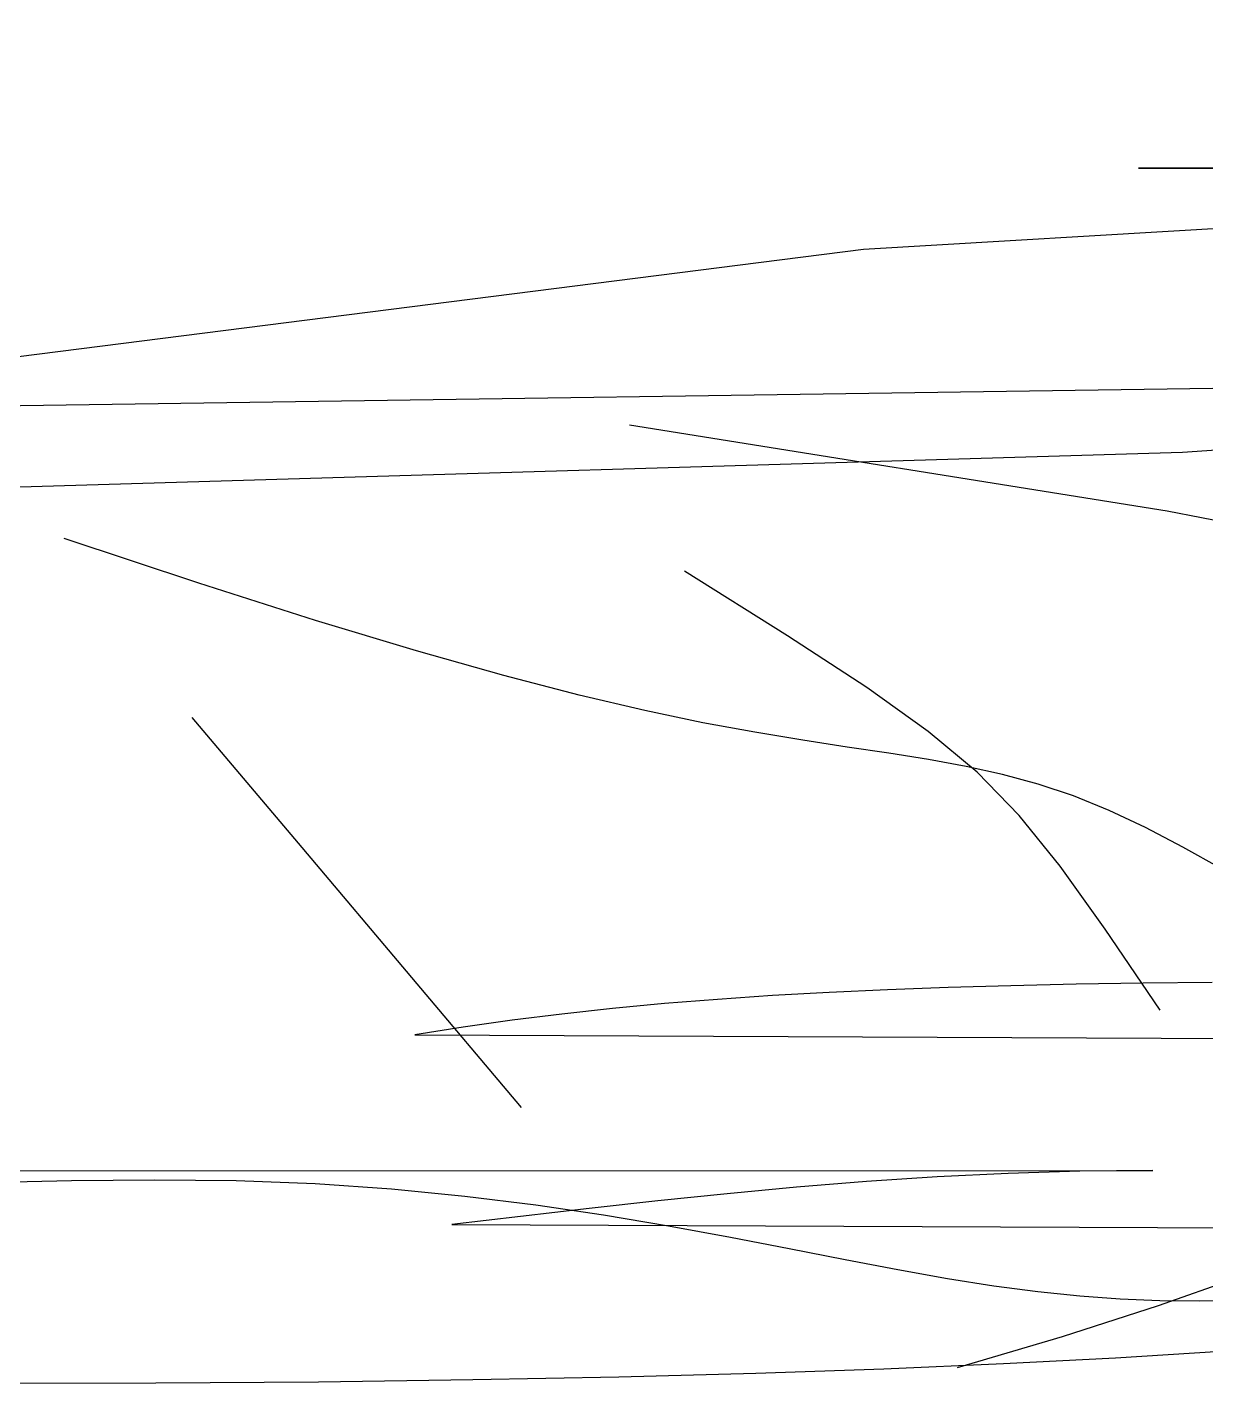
# Model space of a CAD drawing. Header units: millimetres. Extents: x 104198 to 1296755, y -81101 to 81453.
# Drawn here: x 635122.97 to 635152.28, y -26157.31 to -26123.45 of the extents above; entities that cross this region are included whole.
import ezdxf

# ---------------------------------------------------------------- set-up
doc = ezdxf.new("R2010")
doc.units = ezdxf.units.MM
doc.linetypes.add('HIDDEN2', pattern=[0.1875, 0.125, -0.0625])
doc.layers.add('0家具', color=51, linetype='Continuous')
doc.styles.add('黑体', font='simhei.ttf', dxfattribs={"width": 0.7})
doc.dimstyles.new('立面标注', dxfattribs={"dimtxt": 100, "dimasz": 35, "dimexe": 20, "dimexo": 100, "dimtad": 1, "dimdec": 0, "dimtxsty": '黑体', "dimblk": 'ARCHTICK', "dimcen": 80, "dimdle": 20, "dimclrd": 251, "dimclre": 251, "dimclrt": 256, "dimadec": 0, "dimazin": 0, "dimtfac": 1, "dimtdec": 0, "dimtix": 1, "dimtmove": 2, "dimatfit": 3, "dimldrblk": 'DOT', "dimfxl": 200, "dimfxlon": 1, "dimarcsym": 0})

# ---------------------------------------------------------------- blocks, each defined once
blk = doc.blocks.new('ghfdhrhr')
at = {"color": 250, "linetype": 'HIDDEN2', "ltscale": 600}
for p, q in [((635177.878, -32629.21), (635143.774, -32631.229)), ((635177.878, -32629.21), (635143.774, -32631.229)), ((635177.878, -32629.21), (635143.774, -32631.229)), ((635177.878, -32629.21), (635143.774, -32631.229)), ((635177.878, -32629.21), (635143.774, -32631.229)), ((635177.878, -32629.21), (635143.774, -32631.229)), ((635177.878, -32629.21), (635143.774, -32631.229)), ((635177.878, -32629.21), (635143.774, -32631.229)), ((635177.878, -32629.21), (635143.774, -32631.229)), ((635177.878, -32629.21), (635143.774, -32631.229)), ((635177.878, -32629.21), (635143.774, -32631.229)), ((635177.878, -32629.21), (635143.774, -32631.229)), ((635171.075, -32629.21), (635150.613, -32629.21)), ((635150.613, -32629.21), (635177.878, -32629.21)), ((635171.075, -32629.21), (635150.613, -32629.21)), ((635150.613, -32629.21), (635177.878, -32629.21)), ((635171.075, -32629.21), (635150.613, -32629.21)), ((635150.613, -32629.21), (635177.878, -32629.21)), ((635171.075, -32629.21), (635150.613, -32629.21)), ((635150.613, -32629.21), (635177.878, -32629.21)), ((635171.075, -32629.21), (635150.613, -32629.21)), ((635150.613, -32629.21), (635177.878, -32629.21)), ((635171.075, -32629.21), (635150.613, -32629.21)), ((635150.613, -32629.21), (635177.878, -32629.21)), ((635171.075, -32629.21), (635150.613, -32629.21)), ((635150.613, -32629.21), (635177.878, -32629.21)), ((635171.075, -32629.21), (635150.613, -32629.21)), ((635150.613, -32629.21), (635177.878, -32629.21)), ((635171.075, -32629.21), (635150.613, -32629.21)), ((635150.613, -32629.21), (635177.878, -32629.21)), ((635171.075, -32629.21), (635150.613, -32629.21)), ((635150.613, -32629.21), (635177.878, -32629.21)), ((635171.075, -32629.21), (635150.613, -32629.21)), ((635150.613, -32629.21), (635177.878, -32629.21)), ((635171.075, -32629.21), (635150.613, -32629.21)), ((635150.613, -32629.21), (635177.878, -32629.21)), ((635143.774, -32631.229), (635111.945, -32635.268)), ((635143.774, -32631.229), (635111.945, -32635.268)), ((635143.774, -32631.229), (635111.945, -32635.268)), ((635143.774, -32631.229), (635111.945, -32635.268)), ((635143.774, -32631.229), (635111.945, -32635.268)), ((635143.774, -32631.229), (635111.945, -32635.268)), ((635143.774, -32631.229), (635111.945, -32635.268)), ((635143.774, -32631.229), (635111.945, -32635.268)), ((635143.774, -32631.229), (635111.945, -32635.268)), ((635143.774, -32631.229), (635111.945, -32635.268)), ((635143.774, -32631.229), (635111.945, -32635.268)), ((635143.774, -32631.229), (635111.945, -32635.268)), ((635111.945, -32635.268), (635181.259, -32634.259)), ((635111.945, -32635.268), (635181.259, -32634.259)), ((635111.945, -32635.268), (635181.259, -32634.259)), ((635111.945, -32635.268), (635181.259, -32634.259)), ((635111.945, -32635.268), (635181.259, -32634.259)), ((635111.945, -32635.268), (635181.259, -32634.259)), ((635111.945, -32635.268), (635181.259, -32634.259)), ((635111.945, -32635.268), (635181.259, -32634.259)), ((635111.945, -32635.268), (635181.259, -32634.259)), ((635111.945, -32635.268), (635181.259, -32634.259)), ((635111.945, -32635.268), (635181.259, -32634.259)), ((635111.945, -32635.268), (635181.259, -32634.259)), ((635181.259, -32634.259), (635151.703, -32636.278)), ((635181.259, -32634.259), (635151.703, -32636.278)), ((635181.259, -32634.259), (635151.703, -32636.278)), ((635181.259, -32634.259), (635151.703, -32636.278)), ((635181.259, -32634.259), (635151.703, -32636.278)), ((635181.259, -32634.259), (635151.703, -32636.278)), ((635181.259, -32634.259), (635151.703, -32636.278)), ((635181.259, -32634.259), (635151.703, -32636.278)), ((635181.259, -32634.259), (635151.703, -32636.278)), ((635181.259, -32634.259), (635151.703, -32636.278)), ((635181.259, -32634.259), (635151.703, -32636.278)), ((635181.259, -32634.259), (635151.703, -32636.278)), ((635151.703, -32636.278), (635049.393, -32639.307)), ((635151.703, -32636.278), (635049.393, -32639.307)), ((635151.703, -32636.278), (635049.393, -32639.307)), ((635151.703, -32636.278), (635049.393, -32639.307)), ((635151.703, -32636.278), (635049.393, -32639.307)), ((635151.703, -32636.278), (635049.393, -32639.307)), ((635151.703, -32636.278), (635049.393, -32639.307)), ((635151.703, -32636.278), (635049.393, -32639.307)), ((635151.703, -32636.278), (635049.393, -32639.307)), ((635151.703, -32636.278), (635049.393, -32639.307)), ((635151.703, -32636.278), (635049.393, -32639.307)), ((635151.703, -32636.278), (635049.393, -32639.307)), ((635129.808, -32646.092), (635127.079, -32642.859)), ((635129.808, -32646.092), (635127.079, -32642.859)), ((635129.808, -32646.092), (635127.079, -32642.859)), ((635129.808, -32646.092), (635127.079, -32642.859)), ((635129.808, -32646.092), (635127.079, -32642.859)), ((635129.808, -32646.092), (635127.079, -32642.859)), ((635129.808, -32646.092), (635127.079, -32642.859)), ((635129.808, -32646.092), (635127.079, -32642.859)), ((635129.808, -32646.092), (635127.079, -32642.859)), ((635129.808, -32646.092), (635127.079, -32642.859)), ((635129.808, -32646.092), (635127.079, -32642.859)), ((635129.808, -32646.092), (635127.079, -32642.859)), ((635135.268, -32652.558), (635129.808, -32646.092)), ((635135.268, -32652.558), (635129.808, -32646.092)), ((635135.268, -32652.558), (635129.808, -32646.092)), ((635135.268, -32652.558), (635129.808, -32646.092)), ((635135.268, -32652.558), (635129.808, -32646.092)), ((635135.268, -32652.558), (635129.808, -32646.092)), ((635135.268, -32652.558), (635129.808, -32646.092)), ((635135.268, -32652.558), (635129.808, -32646.092)), ((635135.268, -32652.558), (635129.808, -32646.092)), ((635135.268, -32652.558), (635129.808, -32646.092)), ((635135.268, -32652.558), (635129.808, -32646.092)), ((635135.268, -32652.558), (635129.808, -32646.092)), ((635149.057, -32649.492), (635147.439, -32649.528)), ((635149.057, -32649.492), (635147.439, -32649.528)), ((635149.057, -32649.492), (635147.439, -32649.528)), ((635149.057, -32649.492), (635147.439, -32649.528)), ((635149.057, -32649.492), (635147.439, -32649.528)), ((635149.057, -32649.492), (635147.439, -32649.528)), ((635149.057, -32649.492), (635147.439, -32649.528)), ((635149.057, -32649.492), (635147.439, -32649.528)), ((635149.057, -32649.492), (635147.439, -32649.528)), ((635149.057, -32649.492), (635147.439, -32649.528)), ((635149.057, -32649.492), (635147.439, -32649.528)), ((635149.057, -32649.492), (635147.439, -32649.528)), ((635150.726, -32649.467), (635149.057, -32649.492)), ((635150.726, -32649.467), (635149.057, -32649.492)), ((635150.726, -32649.467), (635149.057, -32649.492)), ((635150.726, -32649.467), (635149.057, -32649.492)), ((635150.726, -32649.467), (635149.057, -32649.492)), ((635150.726, -32649.467), (635149.057, -32649.492)), ((635150.726, -32649.467), (635149.057, -32649.492)), ((635150.726, -32649.467), (635149.057, -32649.492)), ((635150.726, -32649.467), (635149.057, -32649.492)), ((635150.726, -32649.467), (635149.057, -32649.492)), ((635150.726, -32649.467), (635149.057, -32649.492)), ((635150.726, -32649.467), (635149.057, -32649.492)), ((635152.446, -32649.452), (635150.726, -32649.467)), ((635152.446, -32649.452), (635150.726, -32649.467)), ((635152.446, -32649.452), (635150.726, -32649.467)), ((635152.446, -32649.452), (635150.726, -32649.467)), ((635152.446, -32649.452), (635150.726, -32649.467)), ((635152.446, -32649.452), (635150.726, -32649.467)), ((635152.446, -32649.452), (635150.726, -32649.467)), ((635152.446, -32649.452), (635150.726, -32649.467)), ((635152.446, -32649.452), (635150.726, -32649.467)), ((635152.446, -32649.452), (635150.726, -32649.467)), ((635152.446, -32649.452), (635150.726, -32649.467)), ((635152.446, -32649.452), (635150.726, -32649.467)), ((635141.508, -32649.775), (635140.144, -32649.867)), ((635141.508, -32649.775), (635140.144, -32649.867)), ((635141.508, -32649.775), (635140.144, -32649.867)), ((635141.508, -32649.775), (635140.144, -32649.867)), ((635141.508, -32649.775), (635140.144, -32649.867)), ((635141.508, -32649.775), (635140.144, -32649.867)), ((635141.508, -32649.775), (635140.144, -32649.867)), ((635141.508, -32649.775), (635140.144, -32649.867)), ((635141.508, -32649.775), (635140.144, -32649.867)), ((635141.508, -32649.775), (635140.144, -32649.867)), ((635141.508, -32649.775), (635140.144, -32649.867)), ((635141.508, -32649.775), (635140.144, -32649.867)), ((635142.915, -32649.696), (635141.508, -32649.775)), ((635142.915, -32649.696), (635141.508, -32649.775)), ((635142.915, -32649.696), (635141.508, -32649.775)), ((635142.915, -32649.696), (635141.508, -32649.775)), ((635142.915, -32649.696), (635141.508, -32649.775)), ((635142.915, -32649.696), (635141.508, -32649.775)), ((635142.915, -32649.696), (635141.508, -32649.775)), ((635142.915, -32649.696), (635141.508, -32649.775)), ((635142.915, -32649.696), (635141.508, -32649.775)), ((635142.915, -32649.696), (635141.508, -32649.775)), ((635142.915, -32649.696), (635141.508, -32649.775)), ((635142.915, -32649.696), (635141.508, -32649.775)), ((635144.37, -32649.629), (635142.915, -32649.696)), ((635144.37, -32649.629), (635142.915, -32649.696)), ((635144.37, -32649.629), (635142.915, -32649.696)), ((635144.37, -32649.629), (635142.915, -32649.696)), ((635144.37, -32649.629), (635142.915, -32649.696)), ((635144.37, -32649.629), (635142.915, -32649.696)), ((635144.37, -32649.629), (635142.915, -32649.696)), ((635144.37, -32649.629), (635142.915, -32649.696)), ((635144.37, -32649.629), (635142.915, -32649.696)), ((635144.37, -32649.629), (635142.915, -32649.696)), ((635144.37, -32649.629), (635142.915, -32649.696)), ((635144.37, -32649.629), (635142.915, -32649.696)), ((635145.877, -32649.573), (635144.37, -32649.629)), ((635145.877, -32649.573), (635144.37, -32649.629)), ((635145.877, -32649.573), (635144.37, -32649.629)), ((635145.877, -32649.573), (635144.37, -32649.629)), ((635145.877, -32649.573), (635144.37, -32649.629)), ((635145.877, -32649.573), (635144.37, -32649.629)), ((635145.877, -32649.573), (635144.37, -32649.629)), ((635145.877, -32649.573), (635144.37, -32649.629)), ((635145.877, -32649.573), (635144.37, -32649.629)), ((635145.877, -32649.573), (635144.37, -32649.629)), ((635145.877, -32649.573), (635144.37, -32649.629)), ((635145.877, -32649.573), (635144.37, -32649.629)), ((635147.439, -32649.528), (635145.877, -32649.573)), ((635147.439, -32649.528), (635145.877, -32649.573)), ((635147.439, -32649.528), (635145.877, -32649.573)), ((635147.439, -32649.528), (635145.877, -32649.573)), ((635147.439, -32649.528), (635145.877, -32649.573)), ((635147.439, -32649.528), (635145.877, -32649.573)), ((635147.439, -32649.528), (635145.877, -32649.573)), ((635147.439, -32649.528), (635145.877, -32649.573)), ((635147.439, -32649.528), (635145.877, -32649.573)), ((635147.439, -32649.528), (635145.877, -32649.573)), ((635147.439, -32649.528), (635145.877, -32649.573)), ((635147.439, -32649.528), (635145.877, -32649.573)), ((635137.528, -32650.094), (635136.267, -32650.232)), ((635137.528, -32650.094), (635136.267, -32650.232)), ((635137.528, -32650.094), (635136.267, -32650.232)), ((635137.528, -32650.094), (635136.267, -32650.232)), ((635137.528, -32650.094), (635136.267, -32650.232)), ((635137.528, -32650.094), (635136.267, -32650.232)), ((635137.528, -32650.094), (635136.267, -32650.232)), ((635137.528, -32650.094), (635136.267, -32650.232)), ((635137.528, -32650.094), (635136.267, -32650.232)), ((635137.528, -32650.094), (635136.267, -32650.232)), ((635137.528, -32650.094), (635136.267, -32650.232)), ((635137.528, -32650.094), (635136.267, -32650.232)), ((635138.819, -32649.973), (635137.528, -32650.094)), ((635138.819, -32649.973), (635137.528, -32650.094)), ((635138.819, -32649.973), (635137.528, -32650.094)), ((635138.819, -32649.973), (635137.528, -32650.094)), ((635138.819, -32649.973), (635137.528, -32650.094)), ((635138.819, -32649.973), (635137.528, -32650.094)), ((635138.819, -32649.973), (635137.528, -32650.094)), ((635138.819, -32649.973), (635137.528, -32650.094)), ((635138.819, -32649.973), (635137.528, -32650.094)), ((635138.819, -32649.973), (635137.528, -32650.094)), ((635138.819, -32649.973), (635137.528, -32650.094)), ((635138.819, -32649.973), (635137.528, -32650.094)), ((635140.144, -32649.867), (635138.819, -32649.973)), ((635140.144, -32649.867), (635138.819, -32649.973)), ((635140.144, -32649.867), (635138.819, -32649.973)), ((635140.144, -32649.867), (635138.819, -32649.973)), ((635140.144, -32649.867), (635138.819, -32649.973)), ((635140.144, -32649.867), (635138.819, -32649.973)), ((635140.144, -32649.867), (635138.819, -32649.973)), ((635140.144, -32649.867), (635138.819, -32649.973)), ((635140.144, -32649.867), (635138.819, -32649.973)), ((635140.144, -32649.867), (635138.819, -32649.973)), ((635140.144, -32649.867), (635138.819, -32649.973)), ((635140.144, -32649.867), (635138.819, -32649.973)), ((635135.03, -32650.386), (635133.814, -32650.559)), ((635135.03, -32650.386), (635133.814, -32650.559)), ((635135.03, -32650.386), (635133.814, -32650.559)), ((635135.03, -32650.386), (635133.814, -32650.559)), ((635135.03, -32650.386), (635133.814, -32650.559)), ((635135.03, -32650.386), (635133.814, -32650.559)), ((635135.03, -32650.386), (635133.814, -32650.559)), ((635135.03, -32650.386), (635133.814, -32650.559)), ((635135.03, -32650.386), (635133.814, -32650.559)), ((635135.03, -32650.386), (635133.814, -32650.559)), ((635135.03, -32650.386), (635133.814, -32650.559)), ((635135.03, -32650.386), (635133.814, -32650.559)), ((635136.267, -32650.232), (635135.03, -32650.386)), ((635136.267, -32650.232), (635135.03, -32650.386)), ((635136.267, -32650.232), (635135.03, -32650.386)), ((635136.267, -32650.232), (635135.03, -32650.386)), ((635136.267, -32650.232), (635135.03, -32650.386)), ((635136.267, -32650.232), (635135.03, -32650.386)), ((635136.267, -32650.232), (635135.03, -32650.386)), ((635136.267, -32650.232), (635135.03, -32650.386)), ((635136.267, -32650.232), (635135.03, -32650.386)), ((635136.267, -32650.232), (635135.03, -32650.386)), ((635136.267, -32650.232), (635135.03, -32650.386)), ((635136.267, -32650.232), (635135.03, -32650.386)), ((635133.814, -32650.559), (635132.614, -32650.751)), ((635133.814, -32650.559), (635132.614, -32650.751)), ((635133.814, -32650.559), (635132.614, -32650.751)), ((635133.814, -32650.559), (635132.614, -32650.751)), ((635133.814, -32650.559), (635132.614, -32650.751)), ((635133.814, -32650.559), (635132.614, -32650.751)), ((635133.814, -32650.559), (635132.614, -32650.751)), ((635133.814, -32650.559), (635132.614, -32650.751)), ((635133.814, -32650.559), (635132.614, -32650.751)), ((635133.814, -32650.559), (635132.614, -32650.751)), ((635133.814, -32650.559), (635132.614, -32650.751)), ((635133.814, -32650.559), (635132.614, -32650.751)), ((635132.614, -32650.751), (635181.428, -32650.963)), ((635132.614, -32650.751), (635181.428, -32650.963)), ((635132.614, -32650.751), (635181.428, -32650.963)), ((635132.614, -32650.751), (635181.428, -32650.963)), ((635132.614, -32650.751), (635181.428, -32650.963)), ((635132.614, -32650.751), (635181.428, -32650.963)), ((635132.614, -32650.751), (635181.428, -32650.963)), ((635132.614, -32650.751), (635181.428, -32650.963)), ((635132.614, -32650.751), (635181.428, -32650.963)), ((635132.614, -32650.751), (635181.428, -32650.963)), ((635132.614, -32650.751), (635181.428, -32650.963)), ((635132.614, -32650.751), (635181.428, -32650.963)), ((635091.419, -32654.136), (635150.963, -32654.117)), ((635091.419, -32654.136), (635150.963, -32654.117)), ((635091.419, -32654.136), (635150.963, -32654.117)), ((635091.419, -32654.136), (635150.963, -32654.117)), ((635091.419, -32654.136), (635150.963, -32654.117)), ((635091.419, -32654.136), (635150.963, -32654.117)), ((635091.419, -32654.136), (635150.963, -32654.117)), ((635091.419, -32654.136), (635150.963, -32654.117)), ((635091.419, -32654.136), (635150.963, -32654.117)), ((635091.419, -32654.136), (635150.963, -32654.117)), ((635091.419, -32654.136), (635150.963, -32654.117)), ((635091.419, -32654.136), (635150.963, -32654.117)), ((635147.368, -32654.192), (635145.599, -32654.28)), ((635147.368, -32654.192), (635145.599, -32654.28)), ((635147.368, -32654.192), (635145.599, -32654.28)), ((635147.368, -32654.192), (635145.599, -32654.28)), ((635147.368, -32654.192), (635145.599, -32654.28)), ((635147.368, -32654.192), (635145.599, -32654.28)), ((635147.368, -32654.192), (635145.599, -32654.28)), ((635147.368, -32654.192), (635145.599, -32654.28)), ((635147.368, -32654.192), (635145.599, -32654.28)), ((635147.368, -32654.192), (635145.599, -32654.28)), ((635147.368, -32654.192), (635145.599, -32654.28)), ((635147.368, -32654.192), (635145.599, -32654.28)), ((635149.155, -32654.136), (635147.368, -32654.192)), ((635149.155, -32654.136), (635147.368, -32654.192)), ((635149.155, -32654.136), (635147.368, -32654.192)), ((635149.155, -32654.136), (635147.368, -32654.192)), ((635149.155, -32654.136), (635147.368, -32654.192)), ((635149.155, -32654.136), (635147.368, -32654.192)), ((635149.155, -32654.136), (635147.368, -32654.192)), ((635149.155, -32654.136), (635147.368, -32654.192)), ((635149.155, -32654.136), (635147.368, -32654.192)), ((635149.155, -32654.136), (635147.368, -32654.192)), ((635149.155, -32654.136), (635147.368, -32654.192)), ((635149.155, -32654.136), (635147.368, -32654.192)), ((635150.963, -32654.117), (635149.155, -32654.136)), ((635150.963, -32654.117), (635149.155, -32654.136)), ((635150.963, -32654.117), (635149.155, -32654.136)), ((635150.963, -32654.117), (635149.155, -32654.136)), ((635150.963, -32654.117), (635149.155, -32654.136)), ((635150.963, -32654.117), (635149.155, -32654.136)), ((635150.963, -32654.117), (635149.155, -32654.136)), ((635150.963, -32654.117), (635149.155, -32654.136)), ((635150.963, -32654.117), (635149.155, -32654.136)), ((635150.963, -32654.117), (635149.155, -32654.136)), ((635150.963, -32654.117), (635149.155, -32654.136)), ((635150.963, -32654.117), (635149.155, -32654.136)), ((635124.075, -32654.378), (635121.967, -32654.427)), ((635124.075, -32654.378), (635121.967, -32654.427)), ((635124.075, -32654.378), (635121.967, -32654.427)), ((635124.075, -32654.378), (635121.967, -32654.427)), ((635124.075, -32654.378), (635121.967, -32654.427)), ((635124.075, -32654.378), (635121.967, -32654.427)), ((635124.075, -32654.378), (635121.967, -32654.427)), ((635124.075, -32654.378), (635121.967, -32654.427)), ((635124.075, -32654.378), (635121.967, -32654.427)), ((635124.075, -32654.378), (635121.967, -32654.427)), ((635124.075, -32654.378), (635121.967, -32654.427)), ((635124.075, -32654.378), (635121.967, -32654.427)), ((635126.145, -32654.359), (635124.075, -32654.378)), ((635126.145, -32654.359), (635124.075, -32654.378)), ((635126.145, -32654.359), (635124.075, -32654.378)), ((635126.145, -32654.359), (635124.075, -32654.378)), ((635126.145, -32654.359), (635124.075, -32654.378)), ((635126.145, -32654.359), (635124.075, -32654.378)), ((635126.145, -32654.359), (635124.075, -32654.378)), ((635126.145, -32654.359), (635124.075, -32654.378)), ((635126.145, -32654.359), (635124.075, -32654.378)), ((635126.145, -32654.359), (635124.075, -32654.378)), ((635126.145, -32654.359), (635124.075, -32654.378)), ((635126.145, -32654.359), (635124.075, -32654.378)), ((635128.168, -32654.381), (635126.145, -32654.359)), ((635128.168, -32654.381), (635126.145, -32654.359)), ((635128.168, -32654.381), (635126.145, -32654.359)), ((635128.168, -32654.381), (635126.145, -32654.359)), ((635128.168, -32654.381), (635126.145, -32654.359)), ((635128.168, -32654.381), (635126.145, -32654.359)), ((635128.168, -32654.381), (635126.145, -32654.359)), ((635128.168, -32654.381), (635126.145, -32654.359)), ((635128.168, -32654.381), (635126.145, -32654.359)), ((635128.168, -32654.381), (635126.145, -32654.359)), ((635128.168, -32654.381), (635126.145, -32654.359)), ((635128.168, -32654.381), (635126.145, -32654.359)), ((635130.133, -32654.453), (635128.168, -32654.381)), ((635130.133, -32654.453), (635128.168, -32654.381)), ((635130.133, -32654.453), (635128.168, -32654.381)), ((635130.133, -32654.453), (635128.168, -32654.381)), ((635130.133, -32654.453), (635128.168, -32654.381)), ((635130.133, -32654.453), (635128.168, -32654.381)), ((635130.133, -32654.453), (635128.168, -32654.381)), ((635130.133, -32654.453), (635128.168, -32654.381)), ((635130.133, -32654.453), (635128.168, -32654.381)), ((635130.133, -32654.453), (635128.168, -32654.381)), ((635130.133, -32654.453), (635128.168, -32654.381)), ((635130.133, -32654.453), (635128.168, -32654.381)), ((635132.031, -32654.583), (635130.133, -32654.453)), ((635132.031, -32654.583), (635130.133, -32654.453)), ((635132.031, -32654.583), (635130.133, -32654.453)), ((635132.031, -32654.583), (635130.133, -32654.453)), ((635132.031, -32654.583), (635130.133, -32654.453)), ((635132.031, -32654.583), (635130.133, -32654.453)), ((635132.031, -32654.583), (635130.133, -32654.453)), ((635132.031, -32654.583), (635130.133, -32654.453)), ((635132.031, -32654.583), (635130.133, -32654.453)), ((635132.031, -32654.583), (635130.133, -32654.453)), ((635132.031, -32654.583), (635130.133, -32654.453)), ((635132.031, -32654.583), (635130.133, -32654.453)), ((635133.86, -32654.763), (635132.031, -32654.583)), ((635133.86, -32654.763), (635132.031, -32654.583)), ((635133.86, -32654.763), (635132.031, -32654.583)), ((635133.86, -32654.763), (635132.031, -32654.583)), ((635133.86, -32654.763), (635132.031, -32654.583)), ((635133.86, -32654.763), (635132.031, -32654.583)), ((635133.86, -32654.763), (635132.031, -32654.583)), ((635133.86, -32654.763), (635132.031, -32654.583)), ((635133.86, -32654.763), (635132.031, -32654.583)), ((635133.86, -32654.763), (635132.031, -32654.583)), ((635133.86, -32654.763), (635132.031, -32654.583)), ((635133.86, -32654.763), (635132.031, -32654.583)), ((635142.106, -32654.538), (635140.377, -32654.699)), ((635142.106, -32654.538), (635140.377, -32654.699)), ((635142.106, -32654.538), (635140.377, -32654.699)), ((635142.106, -32654.538), (635140.377, -32654.699)), ((635142.106, -32654.538), (635140.377, -32654.699)), ((635142.106, -32654.538), (635140.377, -32654.699)), ((635142.106, -32654.538), (635140.377, -32654.699)), ((635142.106, -32654.538), (635140.377, -32654.699)), ((635142.106, -32654.538), (635140.377, -32654.699)), ((635142.106, -32654.538), (635140.377, -32654.699)), ((635142.106, -32654.538), (635140.377, -32654.699)), ((635142.106, -32654.538), (635140.377, -32654.699)), ((635143.845, -32654.397), (635142.106, -32654.538)), ((635143.845, -32654.397), (635142.106, -32654.538)), ((635143.845, -32654.397), (635142.106, -32654.538)), ((635143.845, -32654.397), (635142.106, -32654.538)), ((635143.845, -32654.397), (635142.106, -32654.538)), ((635143.845, -32654.397), (635142.106, -32654.538)), ((635143.845, -32654.397), (635142.106, -32654.538)), ((635143.845, -32654.397), (635142.106, -32654.538)), ((635143.845, -32654.397), (635142.106, -32654.538)), ((635143.845, -32654.397), (635142.106, -32654.538)), ((635143.845, -32654.397), (635142.106, -32654.538)), ((635143.845, -32654.397), (635142.106, -32654.538)), ((635145.599, -32654.28), (635143.845, -32654.397)), ((635145.599, -32654.28), (635143.845, -32654.397)), ((635145.599, -32654.28), (635143.845, -32654.397)), ((635145.599, -32654.28), (635143.845, -32654.397)), ((635145.599, -32654.28), (635143.845, -32654.397)), ((635145.599, -32654.28), (635143.845, -32654.397)), ((635145.599, -32654.28), (635143.845, -32654.397)), ((635145.599, -32654.28), (635143.845, -32654.397)), ((635145.599, -32654.28), (635143.845, -32654.397)), ((635145.599, -32654.28), (635143.845, -32654.397)), ((635145.599, -32654.28), (635143.845, -32654.397)), ((635145.599, -32654.28), (635143.845, -32654.397)), ((635135.619, -32654.984), (635133.86, -32654.763)), ((635135.619, -32654.984), (635133.86, -32654.763)), ((635135.619, -32654.984), (635133.86, -32654.763)), ((635135.619, -32654.984), (635133.86, -32654.763)), ((635135.619, -32654.984), (635133.86, -32654.763)), ((635135.619, -32654.984), (635133.86, -32654.763)), ((635135.619, -32654.984), (635133.86, -32654.763)), ((635135.619, -32654.984), (635133.86, -32654.763)), ((635135.619, -32654.984), (635133.86, -32654.763)), ((635135.619, -32654.984), (635133.86, -32654.763)), ((635135.619, -32654.984), (635133.86, -32654.763)), ((635135.619, -32654.984), (635133.86, -32654.763)), ((635138.658, -32654.876), (635136.946, -32655.065)), ((635138.658, -32654.876), (635136.946, -32655.065)), ((635138.658, -32654.876), (635136.946, -32655.065)), ((635138.658, -32654.876), (635136.946, -32655.065)), ((635138.658, -32654.876), (635136.946, -32655.065)), ((635138.658, -32654.876), (635136.946, -32655.065)), ((635138.658, -32654.876), (635136.946, -32655.065)), ((635138.658, -32654.876), (635136.946, -32655.065)), ((635138.658, -32654.876), (635136.946, -32655.065)), ((635138.658, -32654.876), (635136.946, -32655.065)), ((635138.658, -32654.876), (635136.946, -32655.065)), ((635138.658, -32654.876), (635136.946, -32655.065)), ((635140.377, -32654.699), (635138.658, -32654.876)), ((635140.377, -32654.699), (635138.658, -32654.876)), ((635140.377, -32654.699), (635138.658, -32654.876)), ((635140.377, -32654.699), (635138.658, -32654.876)), ((635140.377, -32654.699), (635138.658, -32654.876)), ((635140.377, -32654.699), (635138.658, -32654.876)), ((635140.377, -32654.699), (635138.658, -32654.876)), ((635140.377, -32654.699), (635138.658, -32654.876)), ((635140.377, -32654.699), (635138.658, -32654.876)), ((635140.377, -32654.699), (635138.658, -32654.876)), ((635140.377, -32654.699), (635138.658, -32654.876)), ((635140.377, -32654.699), (635138.658, -32654.876)), ((635135.238, -32655.262), (635133.533, -32655.463)), ((635135.238, -32655.262), (635133.533, -32655.463)), ((635135.238, -32655.262), (635133.533, -32655.463)), ((635135.238, -32655.262), (635133.533, -32655.463)), ((635135.238, -32655.262), (635133.533, -32655.463)), ((635135.238, -32655.262), (635133.533, -32655.463)), ((635135.238, -32655.262), (635133.533, -32655.463)), ((635135.238, -32655.262), (635133.533, -32655.463)), ((635135.238, -32655.262), (635133.533, -32655.463)), ((635135.238, -32655.262), (635133.533, -32655.463)), ((635135.238, -32655.262), (635133.533, -32655.463)), ((635135.238, -32655.262), (635133.533, -32655.463)), ((635136.946, -32655.065), (635135.238, -32655.262)), ((635136.946, -32655.065), (635135.238, -32655.262)), ((635136.946, -32655.065), (635135.238, -32655.262)), ((635136.946, -32655.065), (635135.238, -32655.262)), ((635136.946, -32655.065), (635135.238, -32655.262)), ((635136.946, -32655.065), (635135.238, -32655.262)), ((635136.946, -32655.065), (635135.238, -32655.262)), ((635136.946, -32655.065), (635135.238, -32655.262)), ((635136.946, -32655.065), (635135.238, -32655.262)), ((635136.946, -32655.065), (635135.238, -32655.262)), ((635136.946, -32655.065), (635135.238, -32655.262)), ((635136.946, -32655.065), (635135.238, -32655.262)), ((635137.306, -32655.234), (635135.619, -32654.984)), ((635137.306, -32655.234), (635135.619, -32654.984)), ((635137.306, -32655.234), (635135.619, -32654.984)), ((635137.306, -32655.234), (635135.619, -32654.984)), ((635137.306, -32655.234), (635135.619, -32654.984)), ((635137.306, -32655.234), (635135.619, -32654.984)), ((635137.306, -32655.234), (635135.619, -32654.984)), ((635137.306, -32655.234), (635135.619, -32654.984)), ((635137.306, -32655.234), (635135.619, -32654.984)), ((635137.306, -32655.234), (635135.619, -32654.984)), ((635137.306, -32655.234), (635135.619, -32654.984)), ((635137.306, -32655.234), (635135.619, -32654.984)), ((635138.92, -32655.505), (635137.306, -32655.234)), ((635138.92, -32655.505), (635137.306, -32655.234)), ((635138.92, -32655.505), (635137.306, -32655.234)), ((635138.92, -32655.505), (635137.306, -32655.234)), ((635138.92, -32655.505), (635137.306, -32655.234)), ((635138.92, -32655.505), (635137.306, -32655.234)), ((635138.92, -32655.505), (635137.306, -32655.234)), ((635138.92, -32655.505), (635137.306, -32655.234)), ((635138.92, -32655.505), (635137.306, -32655.234)), ((635138.92, -32655.505), (635137.306, -32655.234)), ((635138.92, -32655.505), (635137.306, -32655.234)), ((635138.92, -32655.505), (635137.306, -32655.234)), ((635133.533, -32655.463), (635181.827, -32655.665)), ((635133.533, -32655.463), (635181.827, -32655.665)), ((635133.533, -32655.463), (635181.827, -32655.665)), ((635133.533, -32655.463), (635181.827, -32655.665)), ((635133.533, -32655.463), (635181.827, -32655.665)), ((635133.533, -32655.463), (635181.827, -32655.665)), ((635133.533, -32655.463), (635181.827, -32655.665)), ((635133.533, -32655.463), (635181.827, -32655.665)), ((635133.533, -32655.463), (635181.827, -32655.665)), ((635133.533, -32655.463), (635181.827, -32655.665)), ((635133.533, -32655.463), (635181.827, -32655.665)), ((635133.533, -32655.463), (635181.827, -32655.665)), ((635140.46, -32655.786), (635138.92, -32655.505)), ((635140.46, -32655.786), (635138.92, -32655.505)), ((635140.46, -32655.786), (635138.92, -32655.505)), ((635140.46, -32655.786), (635138.92, -32655.505)), ((635140.46, -32655.786), (635138.92, -32655.505)), ((635140.46, -32655.786), (635138.92, -32655.505)), ((635140.46, -32655.786), (635138.92, -32655.505)), ((635140.46, -32655.786), (635138.92, -32655.505)), ((635140.46, -32655.786), (635138.92, -32655.505)), ((635140.46, -32655.786), (635138.92, -32655.505)), ((635140.46, -32655.786), (635138.92, -32655.505)), ((635140.46, -32655.786), (635138.92, -32655.505)), ((635141.925, -32656.067), (635140.46, -32655.786)), ((635141.925, -32656.067), (635140.46, -32655.786)), ((635141.925, -32656.067), (635140.46, -32655.786)), ((635141.925, -32656.067), (635140.46, -32655.786)), ((635141.925, -32656.067), (635140.46, -32655.786)), ((635141.925, -32656.067), (635140.46, -32655.786)), ((635141.925, -32656.067), (635140.46, -32655.786)), ((635141.925, -32656.067), (635140.46, -32655.786)), ((635141.925, -32656.067), (635140.46, -32655.786)), ((635141.925, -32656.067), (635140.46, -32655.786)), ((635141.925, -32656.067), (635140.46, -32655.786)), ((635141.925, -32656.067), (635140.46, -32655.786)), ((635143.314, -32656.338), (635141.925, -32656.067)), ((635143.314, -32656.338), (635141.925, -32656.067)), ((635143.314, -32656.338), (635141.925, -32656.067)), ((635143.314, -32656.338), (635141.925, -32656.067)), ((635143.314, -32656.338), (635141.925, -32656.067)), ((635143.314, -32656.338), (635141.925, -32656.067)), ((635143.314, -32656.338), (635141.925, -32656.067)), ((635143.314, -32656.338), (635141.925, -32656.067)), ((635143.314, -32656.338), (635141.925, -32656.067)), ((635143.314, -32656.338), (635141.925, -32656.067)), ((635143.314, -32656.338), (635141.925, -32656.067)), ((635143.314, -32656.338), (635141.925, -32656.067)), ((635144.625, -32656.589), (635143.314, -32656.338)), ((635144.625, -32656.589), (635143.314, -32656.338)), ((635144.625, -32656.589), (635143.314, -32656.338)), ((635144.625, -32656.589), (635143.314, -32656.338)), ((635144.625, -32656.589), (635143.314, -32656.338)), ((635144.625, -32656.589), (635143.314, -32656.338)), ((635144.625, -32656.589), (635143.314, -32656.338)), ((635144.625, -32656.589), (635143.314, -32656.338)), ((635144.625, -32656.589), (635143.314, -32656.338)), ((635144.625, -32656.589), (635143.314, -32656.338)), ((635144.625, -32656.589), (635143.314, -32656.338)), ((635144.625, -32656.589), (635143.314, -32656.338)), ((635145.859, -32656.81), (635144.625, -32656.589)), ((635145.859, -32656.81), (635144.625, -32656.589)), ((635145.859, -32656.81), (635144.625, -32656.589)), ((635145.859, -32656.81), (635144.625, -32656.589)), ((635145.859, -32656.81), (635144.625, -32656.589)), ((635145.859, -32656.81), (635144.625, -32656.589)), ((635145.859, -32656.81), (635144.625, -32656.589)), ((635145.859, -32656.81), (635144.625, -32656.589)), ((635145.859, -32656.81), (635144.625, -32656.589)), ((635145.859, -32656.81), (635144.625, -32656.589)), ((635145.859, -32656.81), (635144.625, -32656.589)), ((635145.859, -32656.81), (635144.625, -32656.589)), ((635147.015, -32656.992), (635145.859, -32656.81)), ((635147.015, -32656.992), (635145.859, -32656.81)), ((635147.015, -32656.992), (635145.859, -32656.81)), ((635147.015, -32656.992), (635145.859, -32656.81)), ((635147.015, -32656.992), (635145.859, -32656.81)), ((635147.015, -32656.992), (635145.859, -32656.81)), ((635147.015, -32656.992), (635145.859, -32656.81)), ((635147.015, -32656.992), (635145.859, -32656.81)), ((635147.015, -32656.992), (635145.859, -32656.81)), ((635147.015, -32656.992), (635145.859, -32656.81)), ((635147.015, -32656.992), (635145.859, -32656.81)), ((635147.015, -32656.992), (635145.859, -32656.81)), ((635148.106, -32657.135), (635147.015, -32656.992)), ((635148.106, -32657.135), (635147.015, -32656.992)), ((635148.106, -32657.135), (635147.015, -32656.992)), ((635148.106, -32657.135), (635147.015, -32656.992)), ((635148.106, -32657.135), (635147.015, -32656.992)), ((635148.106, -32657.135), (635147.015, -32656.992)), ((635148.106, -32657.135), (635147.015, -32656.992)), ((635148.106, -32657.135), (635147.015, -32656.992)), ((635148.106, -32657.135), (635147.015, -32656.992)), ((635148.106, -32657.135), (635147.015, -32656.992)), ((635148.106, -32657.135), (635147.015, -32656.992)), ((635148.106, -32657.135), (635147.015, -32656.992)), ((635149.148, -32657.243), (635148.106, -32657.135)), ((635149.148, -32657.243), (635148.106, -32657.135)), ((635149.148, -32657.243), (635148.106, -32657.135)), ((635149.148, -32657.243), (635148.106, -32657.135)), ((635149.148, -32657.243), (635148.106, -32657.135)), ((635149.148, -32657.243), (635148.106, -32657.135)), ((635149.148, -32657.243), (635148.106, -32657.135)), ((635149.148, -32657.243), (635148.106, -32657.135)), ((635149.148, -32657.243), (635148.106, -32657.135)), ((635149.148, -32657.243), (635148.106, -32657.135)), ((635149.148, -32657.243), (635148.106, -32657.135)), ((635149.148, -32657.243), (635148.106, -32657.135)), ((635150.154, -32657.316), (635149.148, -32657.243)), ((635150.154, -32657.316), (635149.148, -32657.243)), ((635150.154, -32657.316), (635149.148, -32657.243)), ((635150.154, -32657.316), (635149.148, -32657.243)), ((635150.154, -32657.316), (635149.148, -32657.243)), ((635150.154, -32657.316), (635149.148, -32657.243)), ((635150.154, -32657.316), (635149.148, -32657.243)), ((635150.154, -32657.316), (635149.148, -32657.243)), ((635150.154, -32657.316), (635149.148, -32657.243)), ((635150.154, -32657.316), (635149.148, -32657.243)), ((635150.154, -32657.316), (635149.148, -32657.243)), ((635150.154, -32657.316), (635149.148, -32657.243)), ((635151.14, -32657.356), (635150.154, -32657.316)), ((635151.14, -32657.356), (635150.154, -32657.316)), ((635151.14, -32657.356), (635150.154, -32657.316)), ((635151.14, -32657.356), (635150.154, -32657.316)), ((635151.14, -32657.356), (635150.154, -32657.316)), ((635151.14, -32657.356), (635150.154, -32657.316)), ((635151.14, -32657.356), (635150.154, -32657.316)), ((635151.14, -32657.356), (635150.154, -32657.316)), ((635151.14, -32657.356), (635150.154, -32657.316)), ((635151.14, -32657.356), (635150.154, -32657.316)), ((635151.14, -32657.356), (635150.154, -32657.316)), ((635151.14, -32657.356), (635150.154, -32657.316)), ((635152.12, -32657.367), (635151.14, -32657.356)), ((635152.12, -32657.367), (635151.14, -32657.356)), ((635152.12, -32657.367), (635151.14, -32657.356)), ((635152.12, -32657.367), (635151.14, -32657.356)), ((635152.12, -32657.367), (635151.14, -32657.356)), ((635152.12, -32657.367), (635151.14, -32657.356)), ((635152.12, -32657.367), (635151.14, -32657.356)), ((635152.12, -32657.367), (635151.14, -32657.356)), ((635152.12, -32657.367), (635151.14, -32657.356)), ((635152.12, -32657.367), (635151.14, -32657.356)), ((635152.12, -32657.367), (635151.14, -32657.356)), ((635152.12, -32657.367), (635151.14, -32657.356)), ((635153.109, -32657.349), (635152.12, -32657.367)), ((635153.109, -32657.349), (635152.12, -32657.367)), ((635153.109, -32657.349), (635152.12, -32657.367)), ((635153.109, -32657.349), (635152.12, -32657.367)), ((635153.109, -32657.349), (635152.12, -32657.367)), ((635153.109, -32657.349), (635152.12, -32657.367)), ((635153.109, -32657.349), (635152.12, -32657.367)), ((635153.109, -32657.349), (635152.12, -32657.367)), ((635153.109, -32657.349), (635152.12, -32657.367)), ((635153.109, -32657.349), (635152.12, -32657.367)), ((635153.109, -32657.349), (635152.12, -32657.367)), ((635153.109, -32657.349), (635152.12, -32657.367)), ((635152.655, -32658.622), (635150.042, -32658.781)), ((635152.655, -32658.622), (635150.042, -32658.781)), ((635152.655, -32658.622), (635150.042, -32658.781)), ((635152.655, -32658.622), (635150.042, -32658.781)), ((635152.655, -32658.622), (635150.042, -32658.781)), ((635152.655, -32658.622), (635150.042, -32658.781)), ((635152.655, -32658.622), (635150.042, -32658.781)), ((635152.655, -32658.622), (635150.042, -32658.781)), ((635152.655, -32658.622), (635150.042, -32658.781)), ((635152.655, -32658.622), (635150.042, -32658.781)), ((635152.655, -32658.622), (635150.042, -32658.781)), ((635152.655, -32658.622), (635150.042, -32658.781)), ((635147.256, -32658.926), (635144.279, -32659.055)), ((635147.256, -32658.926), (635144.279, -32659.055)), ((635147.256, -32658.926), (635144.279, -32659.055)), ((635147.256, -32658.926), (635144.279, -32659.055)), ((635147.256, -32658.926), (635144.279, -32659.055)), ((635147.256, -32658.926), (635144.279, -32659.055)), ((635147.256, -32658.926), (635144.279, -32659.055)), ((635147.256, -32658.926), (635144.279, -32659.055)), ((635147.256, -32658.926), (635144.279, -32659.055)), ((635147.256, -32658.926), (635144.279, -32659.055)), ((635147.256, -32658.926), (635144.279, -32659.055)), ((635147.256, -32658.926), (635144.279, -32659.055)), ((635150.042, -32658.781), (635147.256, -32658.926)), ((635150.042, -32658.781), (635147.256, -32658.926)), ((635150.042, -32658.781), (635147.256, -32658.926)), ((635150.042, -32658.781), (635147.256, -32658.926)), ((635150.042, -32658.781), (635147.256, -32658.926)), ((635150.042, -32658.781), (635147.256, -32658.926)), ((635150.042, -32658.781), (635147.256, -32658.926)), ((635150.042, -32658.781), (635147.256, -32658.926)), ((635150.042, -32658.781), (635147.256, -32658.926)), ((635150.042, -32658.781), (635147.256, -32658.926)), ((635150.042, -32658.781), (635147.256, -32658.926)), ((635150.042, -32658.781), (635147.256, -32658.926)), ((635134.056, -32659.327), (635130.216, -32659.378)), ((635134.056, -32659.327), (635130.216, -32659.378)), ((635134.056, -32659.327), (635130.216, -32659.378)), ((635134.056, -32659.327), (635130.216, -32659.378)), ((635134.056, -32659.327), (635130.216, -32659.378)), ((635134.056, -32659.327), (635130.216, -32659.378)), ((635134.056, -32659.327), (635130.216, -32659.378)), ((635134.056, -32659.327), (635130.216, -32659.378)), ((635134.056, -32659.327), (635130.216, -32659.378)), ((635134.056, -32659.327), (635130.216, -32659.378)), ((635134.056, -32659.327), (635130.216, -32659.378)), ((635134.056, -32659.327), (635130.216, -32659.378)), ((635137.684, -32659.257), (635134.056, -32659.327)), ((635137.684, -32659.257), (635134.056, -32659.327)), ((635137.684, -32659.257), (635134.056, -32659.327)), ((635137.684, -32659.257), (635134.056, -32659.327)), ((635137.684, -32659.257), (635134.056, -32659.327)), ((635137.684, -32659.257), (635134.056, -32659.327)), ((635137.684, -32659.257), (635134.056, -32659.327)), ((635137.684, -32659.257), (635134.056, -32659.327)), ((635137.684, -32659.257), (635134.056, -32659.327)), ((635137.684, -32659.257), (635134.056, -32659.327)), ((635137.684, -32659.257), (635134.056, -32659.327)), ((635137.684, -32659.257), (635134.056, -32659.327)), ((635141.093, -32659.166), (635137.684, -32659.257)), ((635141.093, -32659.166), (635137.684, -32659.257)), ((635141.093, -32659.166), (635137.684, -32659.257)), ((635141.093, -32659.166), (635137.684, -32659.257)), ((635141.093, -32659.166), (635137.684, -32659.257)), ((635141.093, -32659.166), (635137.684, -32659.257)), ((635141.093, -32659.166), (635137.684, -32659.257)), ((635141.093, -32659.166), (635137.684, -32659.257)), ((635141.093, -32659.166), (635137.684, -32659.257)), ((635141.093, -32659.166), (635137.684, -32659.257)), ((635141.093, -32659.166), (635137.684, -32659.257)), ((635141.093, -32659.166), (635137.684, -32659.257)), ((635144.279, -32659.055), (635141.093, -32659.166)), ((635144.279, -32659.055), (635141.093, -32659.166)), ((635144.279, -32659.055), (635141.093, -32659.166)), ((635144.279, -32659.055), (635141.093, -32659.166)), ((635144.279, -32659.055), (635141.093, -32659.166)), ((635144.279, -32659.055), (635141.093, -32659.166)), ((635144.279, -32659.055), (635141.093, -32659.166)), ((635144.279, -32659.055), (635141.093, -32659.166)), ((635144.279, -32659.055), (635141.093, -32659.166)), ((635144.279, -32659.055), (635141.093, -32659.166)), ((635144.279, -32659.055), (635141.093, -32659.166)), ((635144.279, -32659.055), (635141.093, -32659.166)), ((635126.172, -32659.408), (635121.934, -32659.418)), ((635126.172, -32659.408), (635121.934, -32659.418)), ((635126.172, -32659.408), (635121.934, -32659.418)), ((635126.172, -32659.408), (635121.934, -32659.418)), ((635126.172, -32659.408), (635121.934, -32659.418)), ((635126.172, -32659.408), (635121.934, -32659.418)), ((635126.172, -32659.408), (635121.934, -32659.418)), ((635126.172, -32659.408), (635121.934, -32659.418)), ((635126.172, -32659.408), (635121.934, -32659.418)), ((635126.172, -32659.408), (635121.934, -32659.418)), ((635126.172, -32659.408), (635121.934, -32659.418)), ((635126.172, -32659.408), (635121.934, -32659.418)), ((635130.216, -32659.378), (635126.172, -32659.408)), ((635130.216, -32659.378), (635126.172, -32659.408)), ((635130.216, -32659.378), (635126.172, -32659.408)), ((635130.216, -32659.378), (635126.172, -32659.408)), ((635130.216, -32659.378), (635126.172, -32659.408)), ((635130.216, -32659.378), (635126.172, -32659.408)), ((635130.216, -32659.378), (635126.172, -32659.408)), ((635130.216, -32659.378), (635126.172, -32659.408)), ((635130.216, -32659.378), (635126.172, -32659.408)), ((635130.216, -32659.378), (635126.172, -32659.408)), ((635130.216, -32659.378), (635126.172, -32659.408)), ((635130.216, -32659.378), (635126.172, -32659.408))]:
    blk.add_line(p, q, dxfattribs=at)
for points in [[(635137.953, -32635.585), (635151.322, -32637.729), (635161.1, -32639.625)], [(635153.277, -32656.713), (635151.101, -32657.485), (635148.711, -32658.258), (635146.097, -32659.024)], [(635137.953, -32635.585), (635151.322, -32637.729), (635161.1, -32639.625)], [(635153.277, -32656.713), (635151.101, -32657.485), (635148.711, -32658.258), (635146.097, -32659.024)], [(635137.953, -32635.585), (635151.322, -32637.729), (635161.1, -32639.625)], [(635153.277, -32656.713), (635151.101, -32657.485), (635148.711, -32658.258), (635146.097, -32659.024)], [(635137.953, -32635.585), (635151.322, -32637.729), (635161.1, -32639.625)], [(635153.277, -32656.713), (635151.101, -32657.485), (635148.711, -32658.258), (635146.097, -32659.024)], [(635137.953, -32635.585), (635151.322, -32637.729), (635161.1, -32639.625)], [(635153.277, -32656.713), (635151.101, -32657.485), (635148.711, -32658.258), (635146.097, -32659.024)], [(635137.953, -32635.585), (635151.322, -32637.729), (635161.1, -32639.625)], [(635153.277, -32656.713), (635151.101, -32657.485), (635148.711, -32658.258), (635146.097, -32659.024)], [(635137.953, -32635.585), (635151.322, -32637.729), (635161.1, -32639.625)], [(635153.277, -32656.713), (635151.101, -32657.485), (635148.711, -32658.258), (635146.097, -32659.024)], [(635137.953, -32635.585), (635151.322, -32637.729), (635161.1, -32639.625)], [(635153.277, -32656.713), (635151.101, -32657.485), (635148.711, -32658.258), (635146.097, -32659.024)], [(635137.953, -32635.585), (635151.322, -32637.729), (635161.1, -32639.625)], [(635153.277, -32656.713), (635151.101, -32657.485), (635148.711, -32658.258), (635146.097, -32659.024)], [(635137.953, -32635.585), (635151.322, -32637.729), (635161.1, -32639.625)], [(635153.277, -32656.713), (635151.101, -32657.485), (635148.711, -32658.258), (635146.097, -32659.024)], [(635137.953, -32635.585), (635151.322, -32637.729), (635161.1, -32639.625)], [(635153.277, -32656.713), (635151.101, -32657.485), (635148.711, -32658.258), (635146.097, -32659.024)], [(635137.953, -32635.585), (635151.322, -32637.729), (635161.1, -32639.625)], [(635153.277, -32656.713), (635151.101, -32657.485), (635148.711, -32658.258), (635146.097, -32659.024)], [(635152.67, -32646.614), (635151.709, -32646.081), (635150.782, -32645.599), (635149.879, -32645.174), (635148.992, -32644.812), (635148.112, -32644.516), (635147.227, -32644.276), (635146.322, -32644.078), (635145.386, -32643.907), (635144.405, -32643.751), (635143.368, -32643.595), (635142.26, -32643.426), (635141.069, -32643.23), (635139.775, -32642.991), (635138.337, -32642.69), (635136.704, -32642.307), (635134.827, -32641.819), (635132.657, -32641.207), (635130.144, -32640.45), (635127.24, -32639.525), (635123.894, -32638.414)], [(635152.67, -32646.614), (635151.709, -32646.081), (635150.782, -32645.599), (635149.879, -32645.174), (635148.992, -32644.812), (635148.112, -32644.516), (635147.227, -32644.276), (635146.322, -32644.078), (635145.386, -32643.907), (635144.405, -32643.751), (635143.368, -32643.595), (635142.26, -32643.426), (635141.069, -32643.23), (635139.775, -32642.991), (635138.337, -32642.69), (635136.704, -32642.307), (635134.827, -32641.819), (635132.657, -32641.207), (635130.144, -32640.45), (635127.24, -32639.525), (635123.894, -32638.414)], [(635152.67, -32646.614), (635151.709, -32646.081), (635150.782, -32645.599), (635149.879, -32645.174), (635148.992, -32644.812), (635148.112, -32644.516), (635147.227, -32644.276), (635146.322, -32644.078), (635145.386, -32643.907), (635144.405, -32643.751), (635143.368, -32643.595), (635142.26, -32643.426), (635141.069, -32643.23), (635139.775, -32642.991), (635138.337, -32642.69), (635136.704, -32642.307), (635134.827, -32641.819), (635132.657, -32641.207), (635130.144, -32640.45), (635127.24, -32639.525), (635123.894, -32638.414)], [(635152.67, -32646.614), (635151.709, -32646.081), (635150.782, -32645.599), (635149.879, -32645.174), (635148.992, -32644.812), (635148.112, -32644.516), (635147.227, -32644.276), (635146.322, -32644.078), (635145.386, -32643.907), (635144.405, -32643.751), (635143.368, -32643.595), (635142.26, -32643.426), (635141.069, -32643.23), (635139.775, -32642.991), (635138.337, -32642.69), (635136.704, -32642.307), (635134.827, -32641.819), (635132.657, -32641.207), (635130.144, -32640.45), (635127.24, -32639.525), (635123.894, -32638.414)], [(635152.67, -32646.614), (635151.709, -32646.081), (635150.782, -32645.599), (635149.879, -32645.174), (635148.992, -32644.812), (635148.112, -32644.516), (635147.227, -32644.276), (635146.322, -32644.078), (635145.386, -32643.907), (635144.405, -32643.751), (635143.368, -32643.595), (635142.26, -32643.426), (635141.069, -32643.23), (635139.775, -32642.991), (635138.337, -32642.69), (635136.704, -32642.307), (635134.827, -32641.819), (635132.657, -32641.207), (635130.144, -32640.45), (635127.24, -32639.525), (635123.894, -32638.414)], [(635152.67, -32646.614), (635151.709, -32646.081), (635150.782, -32645.599), (635149.879, -32645.174), (635148.992, -32644.812), (635148.112, -32644.516), (635147.227, -32644.276), (635146.322, -32644.078), (635145.386, -32643.907), (635144.405, -32643.751), (635143.368, -32643.595), (635142.26, -32643.426), (635141.069, -32643.23), (635139.775, -32642.991), (635138.337, -32642.69), (635136.704, -32642.307), (635134.827, -32641.819), (635132.657, -32641.207), (635130.144, -32640.45), (635127.24, -32639.525), (635123.894, -32638.414)], [(635152.67, -32646.614), (635151.709, -32646.081), (635150.782, -32645.599), (635149.879, -32645.174), (635148.992, -32644.812), (635148.112, -32644.516), (635147.227, -32644.276), (635146.322, -32644.078), (635145.386, -32643.907), (635144.405, -32643.751), (635143.368, -32643.595), (635142.26, -32643.426), (635141.069, -32643.23), (635139.775, -32642.991), (635138.337, -32642.69), (635136.704, -32642.307), (635134.827, -32641.819), (635132.657, -32641.207), (635130.144, -32640.45), (635127.24, -32639.525), (635123.894, -32638.414)], [(635152.67, -32646.614), (635151.709, -32646.081), (635150.782, -32645.599), (635149.879, -32645.174), (635148.992, -32644.812), (635148.112, -32644.516), (635147.227, -32644.276), (635146.322, -32644.078), (635145.386, -32643.907), (635144.405, -32643.751), (635143.368, -32643.595), (635142.26, -32643.426), (635141.069, -32643.23), (635139.775, -32642.991), (635138.337, -32642.69), (635136.704, -32642.307), (635134.827, -32641.819), (635132.657, -32641.207), (635130.144, -32640.45), (635127.24, -32639.525), (635123.894, -32638.414)], [(635152.67, -32646.614), (635151.709, -32646.081), (635150.782, -32645.599), (635149.879, -32645.174), (635148.992, -32644.812), (635148.112, -32644.516), (635147.227, -32644.276), (635146.322, -32644.078), (635145.386, -32643.907), (635144.405, -32643.751), (635143.368, -32643.595), (635142.26, -32643.426), (635141.069, -32643.23), (635139.775, -32642.991), (635138.337, -32642.69), (635136.704, -32642.307), (635134.827, -32641.819), (635132.657, -32641.207), (635130.144, -32640.45), (635127.24, -32639.525), (635123.894, -32638.414)], [(635152.67, -32646.614), (635151.709, -32646.081), (635150.782, -32645.599), (635149.879, -32645.174), (635148.992, -32644.812), (635148.112, -32644.516), (635147.227, -32644.276), (635146.322, -32644.078), (635145.386, -32643.907), (635144.405, -32643.751), (635143.368, -32643.595), (635142.26, -32643.426), (635141.069, -32643.23), (635139.775, -32642.991), (635138.337, -32642.69), (635136.704, -32642.307), (635134.827, -32641.819), (635132.657, -32641.207), (635130.144, -32640.45), (635127.24, -32639.525), (635123.894, -32638.414)], [(635152.67, -32646.614), (635151.709, -32646.081), (635150.782, -32645.599), (635149.879, -32645.174), (635148.992, -32644.812), (635148.112, -32644.516), (635147.227, -32644.276), (635146.322, -32644.078), (635145.386, -32643.907), (635144.405, -32643.751), (635143.368, -32643.595), (635142.26, -32643.426), (635141.069, -32643.23), (635139.775, -32642.991), (635138.337, -32642.69), (635136.704, -32642.307), (635134.827, -32641.819), (635132.657, -32641.207), (635130.144, -32640.45), (635127.24, -32639.525), (635123.894, -32638.414)], [(635152.67, -32646.614), (635151.709, -32646.081), (635150.782, -32645.599), (635149.879, -32645.174), (635148.992, -32644.812), (635148.112, -32644.516), (635147.227, -32644.276), (635146.322, -32644.078), (635145.386, -32643.907), (635144.405, -32643.751), (635143.368, -32643.595), (635142.26, -32643.426), (635141.069, -32643.23), (635139.775, -32642.991), (635138.337, -32642.69), (635136.704, -32642.307), (635134.827, -32641.819), (635132.657, -32641.207), (635130.144, -32640.45), (635127.24, -32639.525), (635123.894, -32638.414)], [(635151.147, -32650.133), (635149.78, -32648.123), (635148.659, -32646.553), (635147.644, -32645.296), (635146.598, -32644.223), (635145.38, -32643.207), (635143.854, -32642.12), (635141.879, -32640.835), (635139.318, -32639.222)], [(635151.147, -32650.133), (635149.78, -32648.123), (635148.659, -32646.553), (635147.644, -32645.296), (635146.598, -32644.223), (635145.38, -32643.207), (635143.854, -32642.12), (635141.879, -32640.835), (635139.318, -32639.222)], [(635151.147, -32650.133), (635149.78, -32648.123), (635148.659, -32646.553), (635147.644, -32645.296), (635146.598, -32644.223), (635145.38, -32643.207), (635143.854, -32642.12), (635141.879, -32640.835), (635139.318, -32639.222)], [(635151.147, -32650.133), (635149.78, -32648.123), (635148.659, -32646.553), (635147.644, -32645.296), (635146.598, -32644.223), (635145.38, -32643.207), (635143.854, -32642.12), (635141.879, -32640.835), (635139.318, -32639.222)], [(635151.147, -32650.133), (635149.78, -32648.123), (635148.659, -32646.553), (635147.644, -32645.296), (635146.598, -32644.223), (635145.38, -32643.207), (635143.854, -32642.12), (635141.879, -32640.835), (635139.318, -32639.222)], [(635151.147, -32650.133), (635149.78, -32648.123), (635148.659, -32646.553), (635147.644, -32645.296), (635146.598, -32644.223), (635145.38, -32643.207), (635143.854, -32642.12), (635141.879, -32640.835), (635139.318, -32639.222)], [(635151.147, -32650.133), (635149.78, -32648.123), (635148.659, -32646.553), (635147.644, -32645.296), (635146.598, -32644.223), (635145.38, -32643.207), (635143.854, -32642.12), (635141.879, -32640.835), (635139.318, -32639.222)], [(635151.147, -32650.133), (635149.78, -32648.123), (635148.659, -32646.553), (635147.644, -32645.296), (635146.598, -32644.223), (635145.38, -32643.207), (635143.854, -32642.12), (635141.879, -32640.835), (635139.318, -32639.222)], [(635151.147, -32650.133), (635149.78, -32648.123), (635148.659, -32646.553), (635147.644, -32645.296), (635146.598, -32644.223), (635145.38, -32643.207), (635143.854, -32642.12), (635141.879, -32640.835), (635139.318, -32639.222)], [(635151.147, -32650.133), (635149.78, -32648.123), (635148.659, -32646.553), (635147.644, -32645.296), (635146.598, -32644.223), (635145.38, -32643.207), (635143.854, -32642.12), (635141.879, -32640.835), (635139.318, -32639.222)], [(635151.147, -32650.133), (635149.78, -32648.123), (635148.659, -32646.553), (635147.644, -32645.296), (635146.598, -32644.223), (635145.38, -32643.207), (635143.854, -32642.12), (635141.879, -32640.835), (635139.318, -32639.222)], [(635151.147, -32650.133), (635149.78, -32648.123), (635148.659, -32646.553), (635147.644, -32645.296), (635146.598, -32644.223), (635145.38, -32643.207), (635143.854, -32642.12), (635141.879, -32640.835), (635139.318, -32639.222)]]:
    blk.add_lwpolyline(points, dxfattribs=at)
blk = doc.blocks.new('_ArchTick')
at = {"color": 2, "linetype": 'ByBlock', "const_width": 0.4}
blk.add_lwpolyline([(-0.5, -0.5), (0.5, 0.5)], dxfattribs=at)
blk = doc.blocks.new('_Dot')
at = {"color": 2, "linetype": 'ByBlock', "lineweight": -2}
blk.add_line((-0.5, 0), (-1, 0), dxfattribs=at)
at = {"color": 2, "linetype": 'ByBlock', "const_width": 0.5}
blk.add_lwpolyline([(-0.25, 0, 1), (0.25, 0, 1)], format="xyb", close=True, dxfattribs=at)

msp = doc.modelspace()

# ---------------------------------------------------------------- block references
at = {"color": 2}
msp.add_blockref('ghfdhrhr', (0, 6502.26), dxfattribs=at)

# ---------------------------------------------------------------- leaders
at = {"layer": '0家具', "color": 51}
msp.add_leader([(634753.428, -26511.403), (634753.428, -23491.592), (635863.644, -23491.592)], dimstyle='立面标注', dxfattribs=at)

doc.saveas('drawing.dxf')
